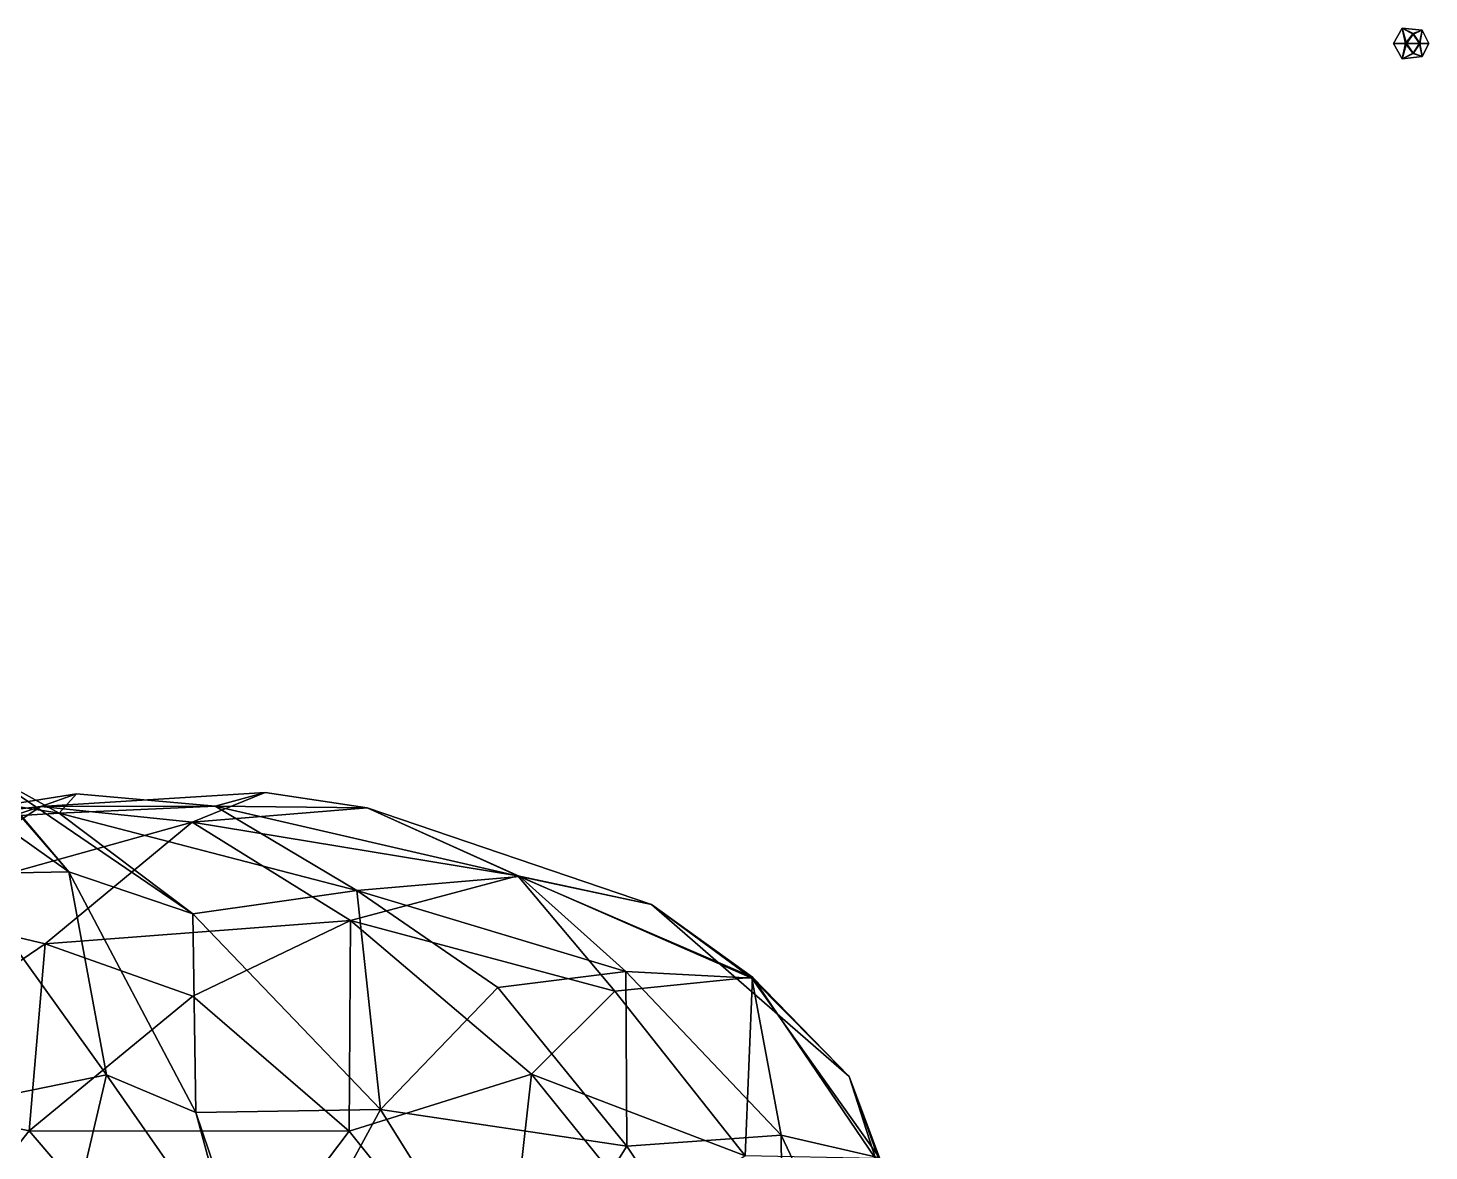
# Model space of a CAD drawing. Extents: x 290034 to 295698, y 4553723 to 4561693.
# Drawn here: x 295349.7 to 295465.4, y 4559153.9 to 4559246.7 of the extents above; entities that cross this region are included whole.
import ezdxf

# ---------------------------------------------------------------- set-up
doc = ezdxf.new("R2010")
doc.units = 0
doc.layers.add('Au_ppm_Pref_-_0_2', color=7, linetype='CONTINUOUS')

msp = doc.modelspace()

# ---------------------------------------------------------------- linework, layer by layer
at = {"layer": 'Au_ppm_Pref_-_0_2'}
for points in [[(295462.47, 4559245.46, 1888.71), (295463.19, 4559246.73, 1888.71), (295463.56, 4559245.46, 1888.95)], [(295463.19, 4559246.73, 1888.71), (295462.47, 4559245.46, 1888.71), (295463.48, 4559245.46, 1888.42)], [(295463.19, 4559246.73, 1888.71), (295464.09, 4559246.23, 1888.96), (295463.56, 4559245.46, 1888.95)], [(295463.19, 4559246.73, 1888.71), (295464.85, 4559246.55, 1888.71), (295464.09, 4559246.23, 1888.96)], [(295463.19, 4559246.73, 1888.71), (295463.48, 4559245.46, 1888.42), (295464.09, 4559246.27, 1888.44)], [(295464.85, 4559246.55, 1888.71), (295463.19, 4559246.73, 1888.71), (295464.09, 4559246.27, 1888.44)], [(295464.09, 4559246.27, 1888.44), (295463.48, 4559245.46, 1888.42), (295464.65, 4559245.46, 1888.44)], [(295464.63, 4559245.46, 1888.96), (295464.09, 4559246.23, 1888.96), (295464.85, 4559246.55, 1888.71)], [(295464.85, 4559246.55, 1888.71), (295464.09, 4559246.27, 1888.44), (295464.65, 4559245.46, 1888.44)], [(295464.63, 4559245.46, 1888.96), (295464.85, 4559246.55, 1888.71), (295465.41, 4559245.46, 1888.71)], [(295465.41, 4559245.46, 1888.71), (295464.85, 4559246.55, 1888.71), (295464.65, 4559245.46, 1888.44)], [(295463.18, 4559244.19, 1888.71), (295462.47, 4559245.46, 1888.71), (295463.56, 4559245.46, 1888.95)], [(295462.47, 4559245.46, 1888.71), (295463.18, 4559244.19, 1888.71), (295463.48, 4559245.46, 1888.42)], [(295463.18, 4559244.19, 1888.71), (295463.56, 4559245.46, 1888.95), (295464.09, 4559244.66, 1888.97)], [(295463.18, 4559244.19, 1888.71), (295464.09, 4559244.63, 1888.43), (295463.48, 4559245.46, 1888.42)], [(295464.65, 4559245.46, 1888.44), (295463.48, 4559245.46, 1888.42), (295464.09, 4559244.63, 1888.43)], [(295464.63, 4559245.46, 1888.96), (295463.56, 4559245.46, 1888.95), (295464.09, 4559246.23, 1888.96)], [(295464.63, 4559245.46, 1888.96), (295464.09, 4559244.66, 1888.97), (295463.56, 4559245.46, 1888.95)], [(295464.63, 4559245.46, 1888.96), (295464.85, 4559244.37, 1888.71), (295464.09, 4559244.66, 1888.97)], [(295464.85, 4559244.37, 1888.71), (295464.65, 4559245.46, 1888.44), (295464.09, 4559244.63, 1888.43)], [(295464.63, 4559245.46, 1888.96), (295465.41, 4559245.46, 1888.71), (295464.85, 4559244.37, 1888.71)], [(295464.85, 4559244.37, 1888.71), (295465.41, 4559245.46, 1888.71), (295464.65, 4559245.46, 1888.44)], [(295464.85, 4559244.37, 1888.71), (295463.18, 4559244.19, 1888.71), (295464.09, 4559244.66, 1888.97)], [(295463.18, 4559244.19, 1888.71), (295464.85, 4559244.37, 1888.71), (295464.09, 4559244.63, 1888.43)], [(295345.96, 4559185.32, 1888.71), (295338.82, 4559193.38, 1882.74), (295353.03, 4559176.99, 1882.42)], [(295344.41, 4559183.12, 1876.83), (295353.03, 4559176.99, 1882.42), (295338.82, 4559193.38, 1882.74)], [(295338.07, 4559184.08, 1894.89), (295345.96, 4559185.32, 1888.71), (295352.25, 4559181.85, 1894.54)], [(295352.25, 4559181.85, 1894.54), (295345.96, 4559185.32, 1888.71), (295363.29, 4559173.53, 1888.92)], [(295363.29, 4559173.53, 1888.92), (295345.96, 4559185.32, 1888.71), (295353.03, 4559176.99, 1882.42)], [(295338.07, 4559184.08, 1894.89), (295352.25, 4559181.85, 1894.54), (295338.2, 4559180.99, 1901.3)], [(295350.72, 4559182.39, 1907.39), (295338.2, 4559180.99, 1901.3), (295353.67, 4559183.46, 1902.03)], [(295338.2, 4559180.99, 1901.3), (295352.25, 4559181.85, 1894.54), (295353.67, 4559183.46, 1902.03)], [(295344.23, 4559176.84, 1875.02), (295353.03, 4559176.99, 1882.42), (295344.41, 4559183.12, 1876.83)], [(295363.22, 4559181.11, 1912.33), (295350.72, 4559182.39, 1907.39), (295369.27, 4559183.55, 1906.52)], [(295369.27, 4559183.55, 1906.52), (295350.72, 4559182.39, 1907.39), (295365.12, 4559182.44, 1900.63)], [(295353.67, 4559183.46, 1902.03), (295365.12, 4559182.44, 1900.63), (295350.72, 4559182.39, 1907.39)], [(295353.67, 4559183.46, 1902.03), (295352.25, 4559181.85, 1894.54), (295365.12, 4559182.44, 1900.63)], [(295377.7, 4559182.3, 1906.51), (295363.22, 4559181.11, 1912.33), (295369.27, 4559183.55, 1906.52)], [(295377.7, 4559182.3, 1906.51), (295369.27, 4559183.55, 1906.52), (295365.12, 4559182.44, 1900.63)], [(295325.63, 4559173.99, 1906.5), (295338.2, 4559180.99, 1901.3), (295350.72, 4559182.39, 1907.39)], [(295325.63, 4559173.99, 1906.5), (295350.72, 4559182.39, 1907.39), (295338.13, 4559174.12, 1912.46)], [(295350.72, 4559182.39, 1907.39), (295363.22, 4559181.11, 1912.33), (295338.13, 4559174.12, 1912.46)], [(295352.25, 4559181.85, 1894.54), (295376.84, 4559175.46, 1894.53), (295365.12, 4559182.44, 1900.63)], [(295376.84, 4559175.46, 1894.53), (295352.25, 4559181.85, 1894.54), (295363.29, 4559173.53, 1888.92)], [(295390.14, 4559176.66, 1912.72), (295363.22, 4559181.11, 1912.33), (295377.7, 4559182.3, 1906.51)], [(295377.7, 4559182.3, 1906.51), (295365.12, 4559182.44, 1900.63), (295390.29, 4559176.61, 1900.28)], [(295390.29, 4559176.61, 1900.28), (295365.12, 4559182.44, 1900.63), (295376.84, 4559175.46, 1894.53)], [(295390.14, 4559176.66, 1912.72), (295377.7, 4559182.3, 1906.51), (295401.18, 4559174.29, 1906.52)], [(295401.18, 4559174.29, 1906.52), (295377.7, 4559182.3, 1906.51), (295390.29, 4559176.61, 1900.28)], [(295351.09, 4559171.05, 1917.73), (295338.13, 4559174.12, 1912.46), (295363.22, 4559181.11, 1912.33)], [(295376.32, 4559172.99, 1917.64), (295351.09, 4559171.05, 1917.73), (295363.22, 4559181.11, 1912.33)], [(295376.32, 4559172.99, 1917.64), (295363.22, 4559181.11, 1912.33), (295390.14, 4559176.66, 1912.72)], [(295339.81, 4559156.89, 1869.85), (295356.14, 4559160.22, 1875.54), (295344.23, 4559176.84, 1875.02)], [(295356.14, 4559160.22, 1875.54), (295353.03, 4559176.99, 1882.42), (295344.23, 4559176.84, 1875.02)], [(295356.14, 4559160.22, 1875.54), (295363.52, 4559157.12, 1882.92), (295353.03, 4559176.99, 1882.42)], [(295353.03, 4559176.99, 1882.42), (295363.52, 4559157.12, 1882.92), (295363.29, 4559173.53, 1888.92)], [(295390.14, 4559176.66, 1912.72), (295398.15, 4559167.14, 1917.44), (295376.32, 4559172.99, 1917.64)], [(295399.07, 4559168.77, 1895.5), (295390.29, 4559176.61, 1900.28), (295376.84, 4559175.46, 1894.53)], [(295409.53, 4559168.31, 1912.46), (295398.15, 4559167.14, 1917.44), (295390.14, 4559176.66, 1912.72)], [(295409.53, 4559168.31, 1912.46), (295390.14, 4559176.66, 1912.72), (295401.18, 4559174.29, 1906.52)], [(295409.47, 4559168.22, 1900.58), (295401.18, 4559174.29, 1906.52), (295390.29, 4559176.61, 1900.28)], [(295399.07, 4559168.77, 1895.5), (295409.47, 4559168.22, 1900.58), (295390.29, 4559176.61, 1900.28)], [(295363.29, 4559173.53, 1888.92), (295378.8, 4559157.36, 1887.82), (295376.84, 4559175.46, 1894.53)], [(295388.49, 4559167.44, 1890.95), (295376.84, 4559175.46, 1894.53), (295378.8, 4559157.36, 1887.82)], [(295388.49, 4559167.44, 1890.95), (295399.07, 4559168.77, 1895.5), (295376.84, 4559175.46, 1894.53)], [(295351.09, 4559171.05, 1917.73), (295333.44, 4559159.05, 1919.35), (295338.13, 4559174.12, 1912.46)], [(295378.8, 4559157.36, 1887.82), (295363.29, 4559173.53, 1888.92), (295363.52, 4559157.12, 1882.92)], [(295409.53, 4559168.31, 1912.46), (295401.18, 4559174.29, 1906.52), (295417.52, 4559160.1, 1906.45)], [(295409.47, 4559168.22, 1900.58), (295417.52, 4559160.1, 1906.45), (295401.18, 4559174.29, 1906.52)], [(295376.32, 4559172.99, 1917.64), (295363.29, 4559166.72, 1921.85), (295351.09, 4559171.05, 1917.73)], [(295376.19, 4559155.58, 1922.86), (295363.29, 4559166.72, 1921.85), (295376.32, 4559172.99, 1917.64)], [(295376.19, 4559155.58, 1922.86), (295376.32, 4559172.99, 1917.64), (295391.26, 4559160.29, 1921.01)], [(295376.32, 4559172.99, 1917.64), (295398.15, 4559167.14, 1917.44), (295391.26, 4559160.29, 1921.01)], [(295349.76, 4559155.61, 1922.77), (295333.44, 4559159.05, 1919.35), (295351.09, 4559171.05, 1917.73)], [(295351.09, 4559171.05, 1917.73), (295363.29, 4559166.72, 1921.85), (295349.76, 4559155.61, 1922.77)], [(295399.13, 4559154.33, 1890.31), (295399.07, 4559168.77, 1895.5), (295388.49, 4559167.44, 1890.95)], [(295399.13, 4559154.33, 1890.31), (295411.89, 4559155.24, 1895.07), (295399.07, 4559168.77, 1895.5)], [(295411.89, 4559155.24, 1895.07), (295409.47, 4559168.22, 1900.58), (295399.07, 4559168.77, 1895.5)], [(295408.91, 4559153.53, 1917.52), (295398.15, 4559167.14, 1917.44), (295409.53, 4559168.31, 1912.46)], [(295408.91, 4559153.53, 1917.52), (295409.53, 4559168.31, 1912.46), (295419.68, 4559153.3, 1912.46)], [(295411.89, 4559155.24, 1895.07), (295420, 4559153.38, 1900.58), (295409.47, 4559168.22, 1900.58)], [(295409.47, 4559168.22, 1900.58), (295420, 4559153.38, 1900.58), (295417.52, 4559160.1, 1906.45)], [(295419.68, 4559153.3, 1912.46), (295409.53, 4559168.31, 1912.46), (295417.52, 4559160.1, 1906.45)], [(295376.19, 4559155.58, 1922.86), (295349.76, 4559155.61, 1922.77), (295363.29, 4559166.72, 1921.85)], [(295399.13, 4559154.33, 1890.31), (295388.49, 4559167.44, 1890.95), (295378.8, 4559157.36, 1887.82)], [(295408.91, 4559153.53, 1917.52), (295391.26, 4559160.29, 1921.01), (295398.15, 4559167.14, 1917.44)], [(295351.37, 4559139.8, 1869.23), (295356.14, 4559160.22, 1875.54), (295339.81, 4559156.89, 1869.85)], [(295351.37, 4559139.8, 1869.23), (295368.46, 4559142.57, 1876.68), (295356.14, 4559160.22, 1875.54)], [(295368.46, 4559142.57, 1876.68), (295363.52, 4559157.12, 1882.92), (295356.14, 4559160.22, 1875.54)], [(295391.26, 4559160.29, 1921.01), (295388.96, 4559139.64, 1922.78), (295376.19, 4559155.58, 1922.86)], [(295391.26, 4559160.29, 1921.01), (295401.09, 4559148.11, 1921.59), (295388.96, 4559139.64, 1922.78)], [(295408.91, 4559153.53, 1917.52), (295401.09, 4559148.11, 1921.59), (295391.26, 4559160.29, 1921.01)], [(295425.03, 4559139.08, 1906.51), (295419.68, 4559153.3, 1912.46), (295417.52, 4559160.1, 1906.45)], [(295417.52, 4559160.1, 1906.45), (295420, 4559153.38, 1900.58), (295425.03, 4559139.08, 1906.51)], [(295349.76, 4559155.61, 1922.77), (295337.5, 4559140.07, 1924.76), (295333.44, 4559159.05, 1919.35)], [(295363.52, 4559157.12, 1882.92), (295368.58, 4559138.55, 1883.82), (295378.8, 4559157.36, 1887.82)], [(295389.9, 4559139.59, 1888.1), (295378.8, 4559157.36, 1887.82), (295368.58, 4559138.55, 1883.82)], [(295389.9, 4559139.59, 1888.1), (295399.13, 4559154.33, 1890.31), (295378.8, 4559157.36, 1887.82)], [(295351.37, 4559139.8, 1869.23), (295339.81, 4559156.89, 1869.85), (295336.15, 4559136.26, 1866.63)], [(295363.52, 4559157.12, 1882.92), (295368.46, 4559142.57, 1876.68), (295368.58, 4559138.55, 1883.82)], [(295363.82, 4559139.18, 1924.57), (295337.5, 4559140.07, 1924.76), (295349.76, 4559155.61, 1922.77)], [(295376.19, 4559155.58, 1922.86), (295363.82, 4559139.18, 1924.57), (295349.76, 4559155.61, 1922.77)], [(295388.96, 4559139.64, 1922.78), (295363.82, 4559139.18, 1924.57), (295376.19, 4559155.58, 1922.86)], [(295412.07, 4559134.98, 1890.66), (295411.89, 4559155.24, 1895.07), (295399.13, 4559154.33, 1890.31)], [(295412.07, 4559134.98, 1890.66), (295420.95, 4559136.1, 1895.29), (295411.89, 4559155.24, 1895.07)], [(295420.95, 4559136.1, 1895.29), (295420, 4559153.38, 1900.58), (295411.89, 4559155.24, 1895.07)], [(295399.13, 4559154.33, 1890.31), (295389.9, 4559139.59, 1888.1), (295412.07, 4559134.98, 1890.66)]]:
    msp.add_3dface(points, dxfattribs=at)

doc.saveas('drawing.dxf')
